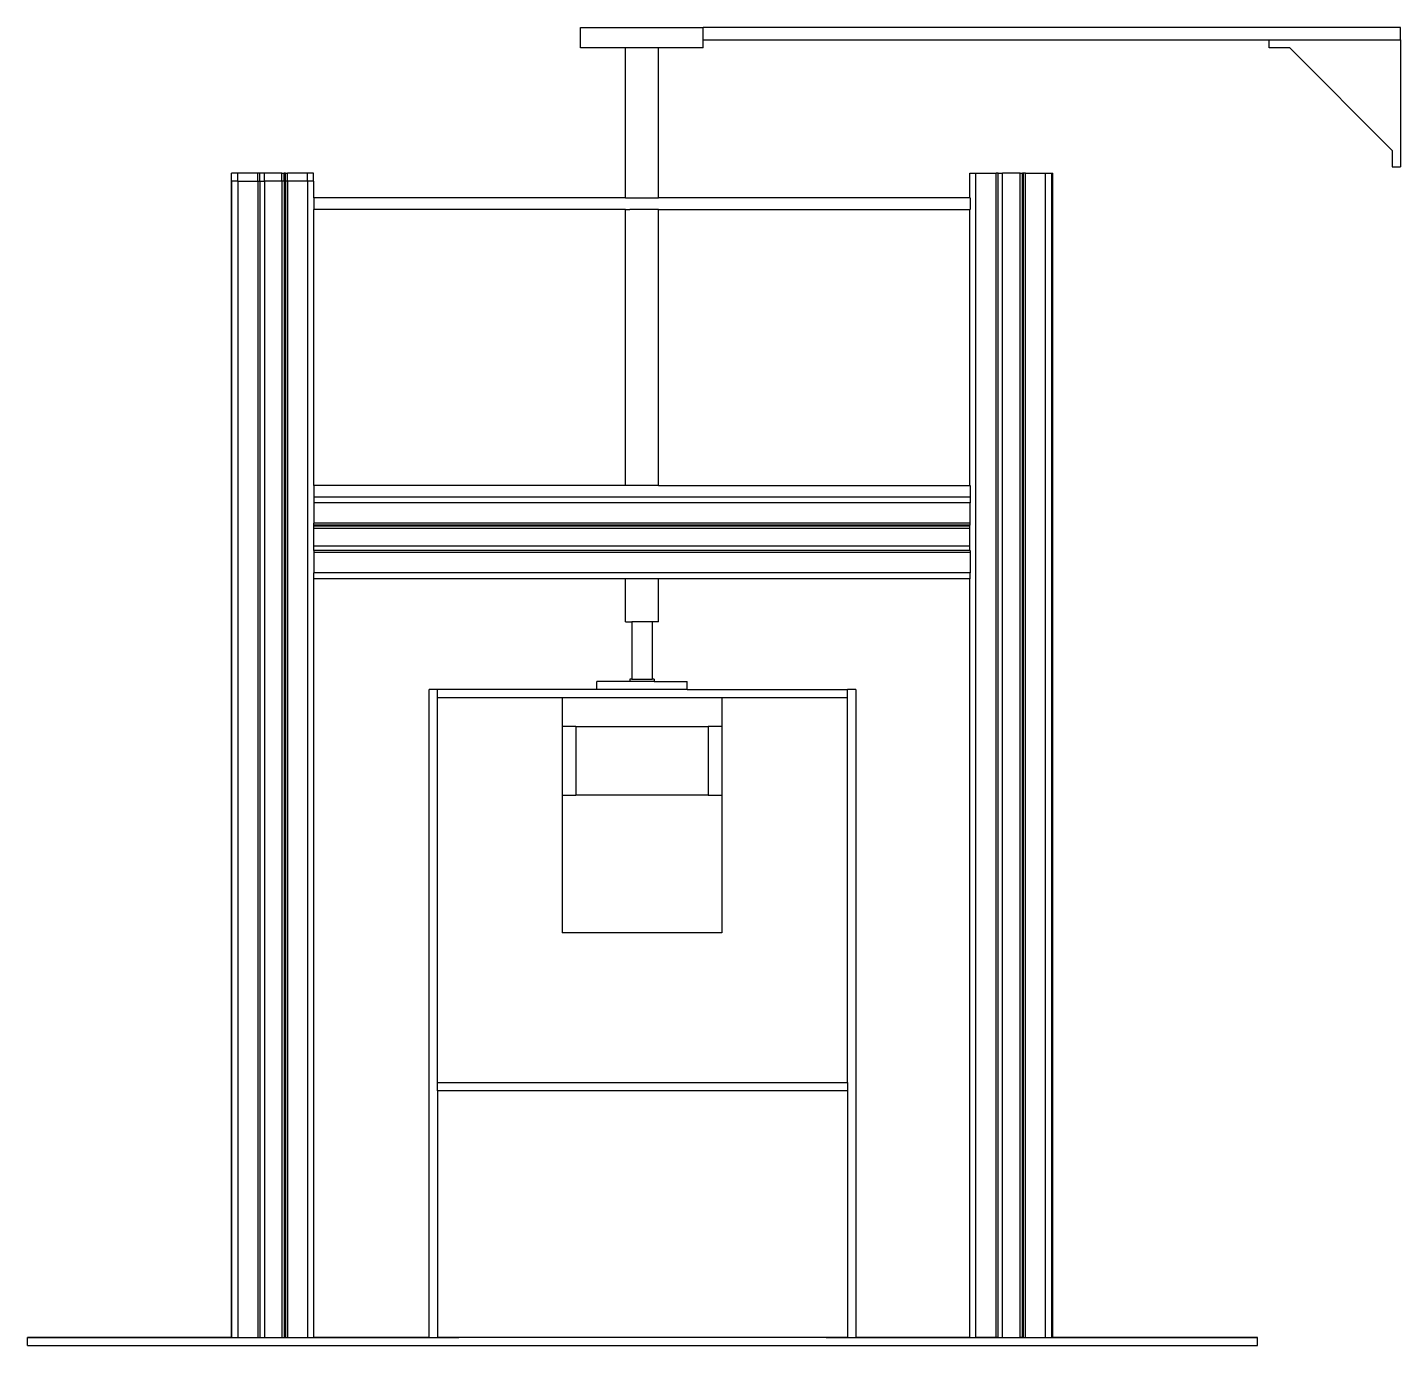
# Model space of a CAD drawing. Extents: x -167 to 167, y -161 to 161.
import ezdxf

# ---------------------------------------------------------------- set-up
doc = ezdxf.new("R2010")
doc.units = 0
doc.layers.get('0').update_dxf_attribs({"linetype": 'CONTINUOUS'})

msp = doc.modelspace()

# ---------------------------------------------------------------- linework, layer by layer
for p, q in [((-32.56, 155.75), (-32.56, 160.75)), ((-32.56, 160.75), (-2.62, 160.75)), ((167.44, 160.75), (-2.62, 160.75)), ((-2.62, 157.75), (-2.62, 160.75)), ((167.44, 157.75), (167.44, 160.75)), ((-2.62, 155.75), (-2.62, 157.75)), ((-2.62, 157.75), (135.44, 157.75)), ((135.44, 157.75), (167.44, 157.75)), ((135.44, 155.75), (135.44, 157.75)), ((167.44, 157.75), (167.44, 126.75)), ((-21.56, 155.75), (-32.56, 155.75)), ((-21.56, 119.16), (-21.56, 155.75)), ((-13.56, 155.75), (-21.56, 155.75)), ((-13.56, 119.16), (-13.56, 155.75)), ((-2.62, 155.75), (-13.56, 155.75)), ((140.44, 155.75), (135.44, 155.75)), ((140.44, 155.75), (165.44, 130.75)), ((165.44, 130.75), (165.44, 126.75)), ((-117.65, -158.75), (-117.65, 125.25)), ((-116.15, 125.25), (-117.65, 125.25)), ((-116.15, 123.25), (-116.15, 125.25)), ((-111.25, 125.25), (-116.15, 125.25)), ((-111.25, 123.25), (-111.25, 125.25)), ((-110.75, 125.25), (-111.25, 125.25)), ((-110.75, 123.25), (-110.75, 125.25)), ((-109.65, 125.25), (-110.75, 125.25)), ((-109.66, 123.25), (-109.65, 125.25)), ((-105.38, 125.25), (-109.65, 125.25)), ((-105.38, 123.25), (-105.38, 125.25)), ((-105.38, 125.25), (-104.81, 125.25)), ((-104.81, 123.25), (-104.81, 125.25)), ((-104.55, 125.25), (-104.81, 125.25)), ((-104.55, 123.25), (-104.55, 125.25)), ((-104.55, 125.25), (-104.05, 125.25)), ((-104.05, 123.25), (-104.05, 125.25)), ((-99.15, 125.25), (-104.05, 125.25)), ((-99.15, 123.25), (-99.15, 125.25)), ((-97.65, 125.25), (-99.15, 125.25)), ((-97.65, 123.25), (-97.65, 125.25)), ((62.38, 119.16), (62.38, 125.25)), ((62.38, 125.25), (63.88, 125.25)), ((63.88, -158.75), (63.88, 125.25)), ((63.88, 125.25), (68.78, 125.25)), ((68.78, -158.75), (68.78, 125.25)), ((69.28, 125.25), (68.78, 125.25)), ((69.28, -158.75), (69.28, 125.25)), ((69.28, 125.25), (70.38, 125.25)), ((70.37, -158.75), (70.38, 125.25)), ((74.65, 125.25), (70.38, 125.25)), ((74.65, -158.75), (74.65, 125.25)), ((74.65, 125.25), (75.22, 125.25)), ((75.22, -158.75), (75.22, 125.25)), ((75.48, 125.25), (75.22, 125.25)), ((75.48, -158.75), (75.48, 125.25)), ((75.98, 125.25), (75.48, 125.25)), ((75.98, -158.75), (75.98, 125.25)), ((75.98, 125.25), (80.88, 125.25)), ((80.88, -158.75), (80.88, 125.25)), ((80.88, 125.25), (82.38, 125.25)), ((82.38, 119.16), (82.38, 125.25)), ((82.38, 125.25), (82.63, 125.25)), ((82.63, -158.75), (82.63, 125.25)), ((165.44, 126.75), (167.44, 126.75)), ((-116.15, 123.25), (-117.56, 123.25)), ((-117.56, -158.75), (-117.56, 123.25)), ((-116.15, 123.25), (-116.06, 123.25)), ((-116.06, -158.75), (-116.06, 123.25)), ((-116.06, 123.25), (-111.25, 123.25)), ((-111.16, 123.25), (-111.25, 123.25)), ((-111.16, -158.75), (-111.16, 123.25)), ((-111.16, 123.25), (-110.75, 123.25)), ((-110.66, 123.25), (-110.75, 123.25)), ((-110.66, -158.75), (-110.66, 123.25)), ((-110.66, 123.25), (-109.66, 123.25)), ((-109.57, 123.25), (-109.66, 123.25)), ((-109.57, -158.75), (-109.57, 123.25)), ((-105.38, 123.25), (-109.57, 123.25)), ((-105.29, 123.25), (-105.38, 123.25)), ((-105.29, -158.75), (-105.29, 123.25)), ((-104.81, 123.25), (-105.29, 123.25)), ((-104.72, 123.25), (-104.81, 123.25)), ((-104.72, -158.75), (-104.72, 123.25)), ((-104.55, 123.25), (-104.72, 123.25)), ((-104.46, 123.25), (-104.55, 123.25)), ((-104.46, -158.75), (-104.46, 123.25)), ((-104.05, 123.25), (-104.46, 123.25)), ((-104.05, 123.25), (-103.96, 123.25)), ((-103.96, -158.75), (-103.96, 123.25)), ((-99.15, 123.25), (-103.96, 123.25)), ((-99.06, 123.25), (-99.15, 123.25)), ((-99.06, -158.75), (-99.06, 123.25)), ((-97.65, 123.25), (-99.06, 123.25)), ((-97.56, 123.25), (-97.65, 123.25)), ((-97.56, 119.16), (-97.56, 123.25)), ((-97.56, 119.16), (-97.56, 116.36)), ((-21.56, 119.16), (-97.56, 119.16)), ((-21.56, 119.16), (-13.56, 119.16)), ((62.38, 119.16), (-13.56, 119.16)), ((62.38, 119.16), (62.44, 119.16)), ((62.44, 119.16), (62.44, 116.36)), ((82.44, 119.16), (82.38, 119.16)), ((82.38, 116.36), (82.38, 119.16)), ((82.44, 119.16), (82.44, 116.36)), ((-97.56, 49.06), (-97.56, 116.36)), ((-21.56, 116.36), (-97.56, 116.36)), ((-21.56, 49.06), (-21.56, 116.36)), ((-21.56, 116.36), (-20.5, 116.36)), ((-20.54, 116.36), (-20.5, 116.36)), ((-14.62, 116.36), (-20.5, 116.36)), ((-14.62, 116.36), (-14.59, 116.36)), ((-13.56, 116.36), (-14.62, 116.36)), ((-13.56, 49.06), (-13.56, 116.36)), ((-13.56, 116.36), (62.38, 116.36)), ((62.38, 49.06), (62.38, 116.36)), ((62.38, 116.36), (62.44, 116.36)), ((82.44, 116.36), (82.38, 116.36)), ((82.38, 49.06), (82.38, 116.36)), ((-97.56, 49.06), (-97.56, 46.26)), ((-21.56, 49.06), (-97.56, 49.06)), ((-20.5, 49.06), (-21.56, 49.06)), ((-20.5, 49.06), (-20.54, 49.06)), ((-14.62, 49.06), (-20.5, 49.06)), ((-14.59, 49.06), (-14.62, 49.06)), ((-13.56, 49.06), (-14.62, 49.06)), ((-13.56, 49.06), (62.38, 49.06)), ((62.38, 49.06), (62.44, 49.06)), ((62.44, 49.06), (62.44, 46.26)), ((82.44, 49.06), (82.38, 49.06)), ((82.38, 46.26), (82.38, 49.06)), ((82.44, 49.06), (82.44, 46.26)), ((-97.56, 46.26), (62.44, 46.26)), ((-97.56, 46.26), (-97.56, 44.76)), ((62.44, 44.76), (-97.56, 44.76)), ((-97.56, 44.76), (-97.56, 39.86)), ((62.44, 46.26), (62.44, 44.76)), ((62.44, 39.86), (62.44, 44.76)), ((82.44, 46.26), (82.38, 46.26)), ((82.38, -158.75), (82.38, 46.26)), ((62.44, 39.86), (-97.56, 39.86)), ((-97.56, 39.36), (-97.56, 39.86)), ((62.38, 39.36), (-97.56, 39.36)), ((-97.56, 39.1), (-97.56, 39.36)), ((62.38, 39.1), (-97.56, 39.1)), ((-97.56, 38.54), (-97.56, 39.1)), ((62.38, 38.54), (-97.56, 38.54)), ((-97.56, 34.25), (-97.56, 38.54)), ((62.44, 39.36), (62.38, 39.36)), ((62.38, 39.1), (62.38, 39.36)), ((62.38, 38.54), (62.38, 39.1)), ((62.38, 34.25), (62.38, 38.54)), ((62.44, 39.36), (62.44, 39.86)), ((62.38, 34.25), (-97.56, 34.25)), ((-97.56, 33.16), (-97.56, 34.25)), ((62.38, 33.16), (62.38, 34.25)), ((-97.56, 33.16), (-97.56, 32.66)), ((62.38, 33.16), (-97.56, 33.16)), ((62.44, 32.66), (-97.56, 32.66)), ((-97.56, 32.66), (-97.56, 27.76)), ((62.44, 33.16), (62.38, 33.16)), ((62.41, 33.16), (62.38, 33.16)), ((62.44, 33.16), (62.44, 32.66)), ((62.44, 32.66), (62.44, 27.76)), ((62.44, 27.76), (-97.56, 27.76)), ((-97.56, 26.31), (-97.56, 27.76)), ((62.44, 26.26), (62.44, 27.76)), ((-97.56, 26.26), (-97.56, 26.31)), ((-97.56, -158.75), (-97.56, 26.26)), ((-21.56, 26.26), (-97.56, 26.26)), ((-21.56, 15.75), (-21.56, 26.26)), ((-13.56, 26.26), (-21.56, 26.26)), ((-13.56, 15.75), (-13.56, 26.26)), ((62.38, 26.26), (-13.56, 26.26)), ((62.38, -158.75), (62.38, 26.26)), ((62.44, 26.26), (62.38, 26.26)), ((-21.56, 15.75), (-20.06, 15.75)), ((-20.06, 15.75), (-20.06, 1.75)), ((-15.06, 15.75), (-20.06, 15.75)), ((-15.06, 15.75), (-15.06, 1.75)), ((-13.56, 15.75), (-15.06, 15.75)), ((-28.56, -0.75), (-28.56, 1.25)), ((-20.56, 1.25), (-28.56, 1.25)), ((-20.56, 1.75), (-20.56, 1.25)), ((-20.06, 1.75), (-20.56, 1.75)), ((-14.56, 1.25), (-20.56, 1.25)), ((-20.06, 1.75), (-15.06, 1.75)), ((-14.56, 1.75), (-15.06, 1.75)), ((-14.56, 1.75), (-14.56, 1.25)), ((-14.56, 1.25), (-6.56, 1.25)), ((-6.56, -0.75), (-6.56, 1.25)), ((-67.44, -0.75), (-69.44, -0.75)), ((-69.44, -158.75), (-69.44, -0.75)), ((-67.44, -2.75), (-67.44, -0.75)), ((-28.56, -0.75), (-67.44, -0.75)), ((-37.06, -2.75), (-67.44, -2.75)), ((-67.44, -96.63), (-67.44, -2.75)), ((-37.06, -2.75), (-37.06, -9.75)), ((1.94, -2.75), (-37.06, -2.75)), ((-6.56, -0.75), (-28.56, -0.75)), ((-6.56, -0.75), (-0.61, -0.75)), ((-0.57, -0.75), (-0.61, -0.75)), ((-0.61, -0.75), (32.56, -0.75)), ((1.94, -2.75), (1.94, -9.75)), ((32.56, -2.75), (1.94, -2.75)), ((32.56, -2.75), (32.56, -0.75)), ((34.56, -0.75), (32.56, -0.75)), ((32.56, -96.63), (32.56, -2.75)), ((34.56, -0.75), (34.56, -158.75)), ((-37.06, -9.75), (-37.06, -26.5)), ((-33.7, -9.75), (-37.06, -9.75)), ((-33.7, -9.75), (-1.41, -9.75)), ((-33.7, -9.75), (-33.7, -26.5)), ((-1.41, -9.75), (-1.41, -26.5)), ((1.94, -9.75), (-1.41, -9.75)), ((1.94, -9.75), (1.94, -26.5)), ((-37.06, -26.5), (-37.06, -60.06)), ((-37.06, -26.5), (-33.7, -26.5)), ((-1.41, -26.5), (-33.7, -26.5)), ((-1.41, -26.5), (1.94, -26.5)), ((1.94, -26.5), (1.94, -60.06)), ((1.94, -60.06), (-37.06, -60.06)), ((-67.44, -98.63), (-67.44, -96.63)), ((-67.44, -96.63), (32.56, -96.63)), ((32.56, -96.63), (32.56, -98.63)), ((-67.44, -98.63), (-67.44, -158.75)), ((32.56, -98.63), (-67.44, -98.63)), ((32.56, -98.63), (32.56, -158.75)), ((-117.65, -158.75), (-167.44, -158.75)), ((-167.44, -160.75), (-167.44, -158.75)), ((-117.65, -158.75), (-117.56, -158.75)), ((-117.56, -158.75), (-116.06, -158.75)), ((-116.06, -158.75), (-111.16, -158.75)), ((-111.16, -158.75), (-110.66, -158.75)), ((-110.66, -158.75), (-109.57, -158.75)), ((-109.57, -158.75), (-105.29, -158.75)), ((-105.29, -158.75), (-104.72, -158.75)), ((-104.72, -158.75), (-104.46, -158.75)), ((-104.46, -158.75), (-103.96, -158.75)), ((-103.96, -158.75), (-99.06, -158.75)), ((-99.06, -158.75), (-97.56, -158.75)), ((-69.44, -158.75), (-97.56, -158.75)), ((-69.44, -158.75), (-67.44, -158.75)), ((32.56, -158.75), (-67.44, -158.75)), ((32.56, -158.75), (34.56, -158.75)), ((62.38, -158.75), (34.56, -158.75)), ((62.38, -158.75), (63.88, -158.75)), ((68.78, -158.75), (63.88, -158.75)), ((69.28, -158.75), (68.78, -158.75)), ((69.28, -158.75), (70.37, -158.75)), ((70.37, -158.75), (74.65, -158.75)), ((75.22, -158.75), (74.65, -158.75)), ((75.48, -158.75), (75.22, -158.75)), ((75.48, -158.75), (75.98, -158.75)), ((75.98, -158.75), (80.88, -158.75)), ((80.88, -158.75), (82.38, -158.75)), ((82.38, -158.75), (82.63, -158.75)), ((132.56, -158.75), (82.63, -158.75)), ((132.56, -160.75), (132.56, -158.75)), ((-167.44, -160.75), (132.56, -160.75))]:
    msp.add_line(p, q)
at = {"color": 250}
for p, q in [((-167.44, -158.75), (-62.21, -158.75)), ((27.32, -158.75), (132.56, -158.75))]:
    msp.add_line(p, q, dxfattribs=at)

doc.saveas('drawing.dxf')
